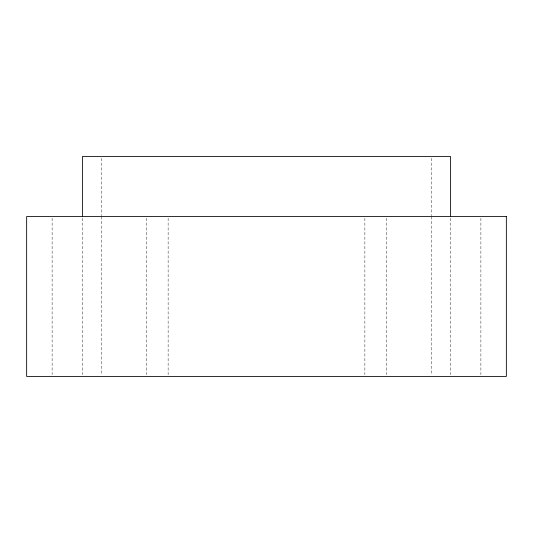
<?xml version="1.0" encoding="UTF-8"?>
<svg xmlns="http://www.w3.org/2000/svg" width="533" height="533" viewBox="0 0 533 533"><rect width="100%" height="100%" fill="white"/><g stroke="black" fill="none" stroke-linecap="round" stroke-linejoin="round"><path stroke-width="0.4" stroke-dasharray="2.67 2" d="M480.886 218.204L480.886 374.752M450.612 218.204L450.612 374.752M431.783 158.248L431.783 215.705M431.783 216.538L431.783 374.752M386.771 218.204L386.771 374.752M364.872 218.204L364.872 374.752M168.128 218.204L168.128 374.752M146.229 218.204L146.229 374.752M101.217 158.248L101.217 215.705M101.217 216.538L101.217 374.752M82.388 218.204L82.388 374.752M52.114 218.204L52.114 374.752"/><path stroke-width="0.8" d="M450.612 216.538L450.612 156.582L82.388 156.582L82.388 216.538M506.35 216.538L26.65 216.538L26.65 376.418L506.35 376.418L506.35 216.538"/></g></svg>
